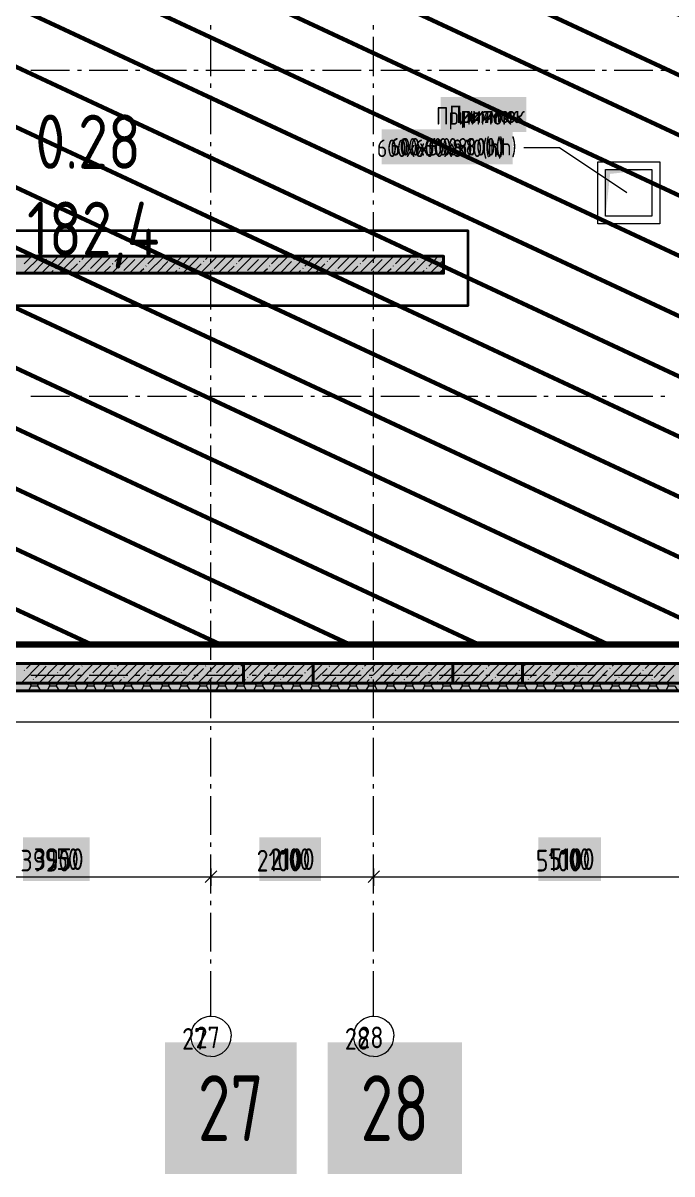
# Model space of a CAD drawing. Header units: millimetres. Extents: x -164500 to 426394, y -23753 to 102118.
# Drawn here: x -59968 to -51586, y -5874 to 8979 of the extents above; entities that cross this region are included whole.
import ezdxf

# ---------------------------------------------------------------- set-up
doc = ezdxf.new("R2010")
doc.units = ezdxf.units.MM
doc.layers.add('0) шлифовка', color=5, linetype='Continuous', lineweight=60)
doc.layers.add('389 П-1', color=210, linetype='Continuous', lineweight=35)
doc.layers.add('PDF _Геометрия', color=7, linetype='Continuous', true_color=0x1f1f1f)
doc.layers.add('PDF _Сплошная заливка', color=7, linetype='Continuous', true_color=0xffffff)
doc.layers.add('PDF _Текст', color=7, linetype='Continuous')
doc.styles.get("Standard").update_dxf_attribs({"font": 'ГОСТ тип А.ttf'})
doc.styles.add('СПДС', font='ГОСТ тип А.ttf', dxfattribs={"width": 0.9})
doc.linetypes.add('зигзаг', pattern='A,0.00254,-5.08,[131,ltypeshp.shx,S=5.08,R=0,X=-5.08,Y=0],-10.16,[131,ltypeshp.shx,S=5.08,R=180,X=5.08,Y=0],-5.08', length=20.32254)

msp = doc.modelspace()

# ---------------------------------------------------------------- hatches: boundary and pattern name
at = {"layer": '0) шлифовка', "true_color": 0x2776bb}
h = msp.add_hatch(dxfattribs=at)
h.set_pattern_fill('ANSI31', color=152, scale=222, angle=110)
h.set_pattern_definition([(155, (205553.1, 26879), (-297.8825, -638.811), [])])
h.paths.add_polyline_path([(-31300.449, 966.076), (-66546.826, 966.076), (-66546.826, 11069.754), (-31300.449, 11069.754)])
at = {"layer": 'PDF _Сплошная заливка', "linetype": 'зигзаг', "transparency": 33554559}
msp.add_hatch(color=7, dxfattribs=at).paths.add_polyline_path([(-52444.039, 6490.267), (-52418.621, 6719.03), (-52414.385, 6761.393), (-52388.967, 6990.156), (-52384.73, 7032.519), (-52342.367, 7036.756), (-51884.859, 7087.592), (-52444.039, 7087.592)])
h = msp.add_hatch(color=256, dxfattribs=at)
h.paths.add_polyline_path([(-57120.962, 461.951), (-57120.962, 711.895), (-61624.195, 711.895), (-61624.195, 461.951)])
h.paths.add_polyline_path([(-53515.834, 711.895), (-53515.834, 461.951), (-31050.505, 461.951), (-31050.505, 711.895)])
h.paths.add_polyline_path([(-54418.175, 461.951), (-54418.175, 711.895), (-56218.621, 711.895), (-56218.621, 461.951)])

# ---------------------------------------------------------------- linework, layer by layer
at = {"layer": '0) шлифовка'}
msp.add_lwpolyline([(-31300.449, 966.076), (-66546.826, 966.076), (-66546.826, 11069.754), (-31300.449, 11069.754)], close=True, dxfattribs=at)
at = {"layer": '389 П-1'}
msp.add_lwpolyline([(-66264.453, 10802.625), (-66264.453, 938.133), (-49283.475, 938.133), (-49283.475, 8570.312)], dxfattribs=at)
msp.add_lwpolyline([(-62291.727, 5334.46), (-54216.699, 5334.46), (-54216.699, 6296.352), (-62291.727, 6296.352)], close=True, dxfattribs=at)
at = {"layer": 'PDF _Геометрия', "color": 7, "lineweight": 9}
for points in [[(-71350.84, 7718.807), (-67296.659, 7718.807), (-67296.659, -37.938), (-30550.617, -37.938), (-30550.617, 22478.227), (-35710.483, 22478.227), (-44399.223, 22478.227), (-62594.318, 22478.227), (-62594.318, 28184.582), (-71410.148, 28184.582), (-71410.148, 27782.129)], [(-53448.052, 21978.339), (-31050.505, 21978.339), (-31050.505, 461.951), (-66805.243, 461.951)], [(-57540.36, 8896.51), (-57540.36, 8951.583)], [(-55439.134, 8896.51), (-55439.134, 8951.583)], [(-57540.36, 8294.95), (-57540.36, 8799.074)], [(-55439.134, 8294.95), (-55439.134, 8799.074)], [(-59866.113, 8371.204), (-59366.224, 8371.204)], [(-59264.552, 8371.204), (-59213.716, 8371.204)], [(-59112.044, 8371.204), (-58612.155, 8371.204)], [(-58514.719, 8371.204), (-58459.647, 8371.204)], [(-58357.974, 8371.204), (-57858.086, 8371.204)], [(-57760.65, 8371.204), (-57705.578, 8371.204)], [(-57608.142, 8371.204), (-57104.017, 8371.204)], [(-57006.581, 8371.204), (-56951.508, 8371.204)], [(-56854.073, 8371.204), (-56354.184, 8371.204)], [(-56252.512, 8371.204), (-56201.676, 8371.204)], [(-56100.003, 8371.204), (-55600.115, 8371.204)], [(-55498.443, 8371.204), (-55447.607, 8371.204)], [(-55345.934, 8371.204), (-54846.046, 8371.204)], [(-54744.374, 8371.204), (-54693.537, 8371.204)], [(-54591.865, 8371.204), (-54091.977, 8371.204)], [(-53990.304, 8371.204), (-53939.468, 8371.204)], [(-53837.796, 8371.204), (-53337.908, 8371.204)], [(-53240.472, 8371.204), (-53185.399, 8371.204)], [(-53083.727, 8371.204), (-52583.838, 8371.204)], [(-52486.403, 8371.204), (-52431.33, 8371.204)], [(-52333.894, 8371.204), (-51834.006, 8371.204)], [(-51732.333, 8371.204), (-51677.261, 8371.204)], [(-57540.36, 8142.441), (-57540.36, 8197.514)], [(-55439.134, 8142.441), (-55439.134, 8197.514)], [(-57540.36, 7545.117), (-57540.36, 8045.005)], [(-55439.134, 7545.117), (-55439.134, 8045.005)], [(-57540.36, 7388.372), (-57540.36, 7443.445)], [(-55439.134, 7388.372), (-55439.134, 7443.445)], [(-57540.36, 6791.048), (-57540.36, 7290.936)], [(-55439.134, 6791.048), (-55439.134, 7290.936)], [(-52168.677, 6786.811), (-53037.127, 7367.19), (-53498.889, 7367.19)], [(-57540.36, 6638.539), (-57540.36, 6689.375)], [(-55439.134, 6638.539), (-55439.134, 6689.375)], [(-57540.36, 6036.979), (-57540.36, 6536.867)], [(-55439.134, 6036.979), (-55439.134, 6536.867)], [(-57540.36, 5884.47), (-57540.36, 5935.306)], [(-55439.134, 5884.47), (-55439.134, 5935.306)], [(-57540.36, 5282.909), (-57540.36, 5782.798)], [(-55439.134, 5282.909), (-55439.134, 5782.798)], [(-57540.36, 5130.401), (-57540.36, 5181.237)], [(-55439.134, 5130.401), (-55439.134, 5181.237)], [(-57540.36, 4528.84), (-57540.36, 5028.729)], [(-55439.134, 4528.84), (-55439.134, 5028.729)], [(-57540.36, 4376.332), (-57540.36, 4431.404)], [(-55439.134, 4376.332), (-55439.134, 4431.404)], [(-59866.113, 4164.515), (-59366.224, 4164.515)], [(-59264.552, 4164.515), (-59213.716, 4164.515)], [(-59112.044, 4164.515), (-58612.155, 4164.515)], [(-58514.719, 4164.515), (-58459.647, 4164.515)], [(-58357.974, 4164.515), (-57858.086, 4164.515)], [(-57760.65, 4164.515), (-57705.578, 4164.515)], [(-57608.142, 4164.515), (-57104.017, 4164.515)], [(-57540.36, 3774.771), (-57540.36, 4274.66)], [(-57006.581, 4164.515), (-56951.508, 4164.515)], [(-56854.073, 4164.515), (-56354.184, 4164.515)], [(-56252.512, 4164.515), (-56201.676, 4164.515)], [(-56100.003, 4164.515), (-55600.115, 4164.515)], [(-55498.443, 4164.515), (-55447.607, 4164.515)], [(-55439.134, 3774.771), (-55439.134, 4274.66)], [(-55345.934, 4164.515), (-54846.046, 4164.515)], [(-54744.374, 4164.515), (-54693.537, 4164.515)], [(-54591.865, 4164.515), (-54091.977, 4164.515)], [(-53990.304, 4164.515), (-53939.468, 4164.515)], [(-53837.796, 4164.515), (-53337.908, 4164.515)], [(-53240.472, 4164.515), (-53185.399, 4164.515)], [(-53083.727, 4164.515), (-52583.838, 4164.515)], [(-52486.403, 4164.515), (-52431.33, 4164.515)], [(-52333.894, 4164.515), (-51834.006, 4164.515)], [(-51732.333, 4164.515), (-51677.261, 4164.515)], [(-57540.36, 3622.263), (-57540.36, 3677.335)], [(-55439.134, 3622.263), (-55439.134, 3677.335)], [(-57540.36, 3020.702), (-57540.36, 3524.827)], [(-55439.134, 3020.702), (-55439.134, 3524.827)], [(-57540.36, 2868.194), (-57540.36, 2923.266)], [(-55439.134, 2868.194), (-55439.134, 2923.266)], [(-57540.36, 2270.869), (-57540.36, 2770.758)], [(-55439.134, 2270.869), (-55439.134, 2770.758)], [(-57540.36, 2114.125), (-57540.36, 2169.197)], [(-55439.134, 2114.125), (-55439.134, 2169.197)], [(-57540.36, 1516.8), (-57540.36, 2016.689)], [(-55439.134, 1516.8), (-55439.134, 2016.689)], [(-57540.36, 1364.292), (-57540.36, 1415.128)], [(-55439.134, 1364.292), (-55439.134, 1415.128)], [(-57540.36, 762.731), (-57540.36, 1262.62)], [(-55439.134, 762.731), (-55439.134, 1262.62)], [(-57540.36, 610.223), (-57540.36, 661.059)], [(-55439.134, 610.223), (-55439.134, 661.059)], [(-59866.113, 563.623), (-59366.224, 563.623)], [(-59264.552, 563.623), (-59213.716, 563.623)], [(-59112.044, 563.623), (-58612.155, 563.623)], [(-58514.719, 563.623), (-58459.647, 563.623)], [(-58357.974, 563.623), (-57858.086, 563.623)], [(-57760.65, 563.623), (-57705.578, 563.623)], [(-57608.142, 563.623), (-57104.017, 563.623)], [(-57540.36, 8.662), (-57540.36, 508.55)], [(-57006.581, 563.623), (-56951.508, 563.623)], [(-56854.073, 563.623), (-56354.184, 563.623)], [(-56252.512, 563.623), (-56201.676, 563.623)], [(-56100.003, 563.623), (-55600.115, 563.623)], [(-55498.443, 563.623), (-55447.607, 563.623)], [(-55439.134, 8.662), (-55439.134, 508.55)], [(-55345.934, 563.623), (-54846.046, 563.623)], [(-54744.374, 563.623), (-54693.537, 563.623)], [(-54591.865, 563.623), (-54091.977, 563.623)], [(-53990.304, 563.623), (-53939.468, 563.623)], [(-53837.796, 563.623), (-53337.908, 563.623)], [(-53240.472, 563.623), (-53185.399, 563.623)], [(-53083.727, 563.623), (-52583.838, 563.623)], [(-52486.403, 563.623), (-52431.33, 563.623)], [(-52333.894, 563.623), (-51834.006, 563.623)], [(-51732.333, 563.623), (-51677.261, 563.623)], [(-57540.36, -143.846), (-57540.36, -93.01)], [(-55439.134, -143.846), (-55439.134, -93.01)], [(-57540.36, -745.407), (-57540.36, -245.519)], [(-55439.134, -745.407), (-55439.134, -245.519)], [(-57540.36, -897.916), (-57540.36, -842.843)], [(-55439.134, -897.916), (-55439.134, -842.843)], [(-57540.36, -1499.476), (-57540.36, -999.588)], [(-55439.134, -1499.476), (-55439.134, -999.588)], [(-57540.36, -1651.985), (-57540.36, -1596.912)], [(-55439.134, -1651.985), (-55439.134, -1596.912)], [(-57540.36, -2253.545), (-57540.36, -1749.421)], [(-55439.134, -2253.545), (-55439.134, -1749.421)], [(-95015.054, -2037.492), (-90511.821, -2037.492), (-89711.152, -2037.492), (-85610.371, -2037.492), (-84208.142, -2037.492), (-82407.696, -2037.492), (-80607.25, -2037.492), (-75502.456, -2037.492), (-71600.784, -2037.492), (-71300.003, -2037.492), (-66796.77, -2037.492), (-63293.314, -2037.492), (-61492.869, -2037.492), (-57540.36, -2037.492), (-55439.134, -2037.492), (-50334.34, -2037.492), (-48932.11, -2037.492), (-45432.891, -2037.492), (-40175.589, -2037.492), (-34922.523, -2037.492), (-30999.669, -2037.492)], [(-57540.36, -1931.583), (-57540.36, -2037.492), (-57540.36, -2156.11)], [(-55439.134, -1931.583), (-55439.134, -2037.492), (-55439.134, -2156.11)], [(-57540.36, -2406.054), (-57540.36, -2350.981)], [(-55439.134, -2406.054), (-55439.134, -2350.981)], [(-57540.36, -3003.378), (-57540.36, -2503.49)], [(-55439.134, -3003.378), (-55439.134, -2503.49)], [(-57540.36, -3155.887), (-57540.36, -3105.05)], [(-55439.134, -3155.887), (-55439.134, -3105.05)]]:
    msp.add_lwpolyline(points, dxfattribs=at)
at = {"layer": 'PDF _Геометрия', "color": 7, "lineweight": 40}
for points in [[(-48915.165, 711.895), (-61624.195, 711.895), (-61624.195, 461.951), (-31050.505, 461.951), (-31050.505, 711.895), (-31050.505, 20266.856), (-31300.449, 20266.856), (-31300.449, 19678.004), (-34702.233, 19678.004), (-34702.233, 19428.06), (-31300.449, 19428.06), (-31300.449, 11171.427), (-34702.233, 11171.427), (-34702.233, 11370.535), (-34922.523, 11370.535), (-34922.523, 10951.137), (-34702.233, 10951.137), (-31300.449, 10951.137), (-31300.449, 711.895), (-48792.311, 711.895)], [(-71350.84, 4007.77), (-71350.84, 4109.442), (-71350.84, 8108.55), (-71350.84, 8112.787), (-66902.679, 8112.787), (-66902.679, 8108.55), (-66902.679, 461.951), (-66902.679, 360.278), (-30948.833, 360.278), (-30948.833, 461.951), (-30948.833, 360.278)]]:
    msp.add_lwpolyline(points, dxfattribs=at)
at = {"layer": 'PDF _Геометрия', "color": 7, "lineweight": 9}
for points in [[(-51745.042, 6388.595), (-52545.711, 6388.595), (-52545.711, 7189.264), (-51745.042, 7189.264)], [(-51846.715, 6486.031), (-52444.039, 6486.031), (-52444.039, 7087.592), (-51846.715, 7087.592)]]:
    msp.add_lwpolyline(points, close=True, dxfattribs=at)
at = {"layer": 'PDF _Геометрия', "color": 7, "lineweight": 40}
for points in [[(-61941.921, 5748.907), (-54536.793, 5748.907), (-54536.793, 5969.197), (-61941.921, 5969.197)], [(-56218.621, 711.895), (-57120.962, 711.895), (-57120.962, 461.951), (-56218.621, 461.951)], [(-53515.834, 711.895), (-54418.175, 711.895), (-54418.175, 461.951), (-53515.834, 461.951)]]:
    msp.add_lwpolyline(points, close=True, dxfattribs=at)
at = {"layer": 'PDF _Геометрия', "lineweight": 9}
for points in [[(-59959.312, 5748.907), (-59739.022, 5969.197)], [(-59950.84, 5871.761), (-59853.404, 5969.197)], [(-59730.55, 5748.907), (-59510.26, 5969.197)], [(-59637.35, 5956.488), (-59624.641, 5969.197)], [(-59522.969, 5842.107), (-59395.879, 5969.197)], [(-59501.787, 5748.907), (-59281.497, 5969.197)], [(-59273.025, 5748.907), (-59056.971, 5969.197)], [(-59209.479, 5926.834), (-59167.116, 5969.197)], [(-59095.098, 5812.452), (-58951.063, 5956.488)], [(-59048.498, 5748.907), (-58828.209, 5969.197)], [(-58819.736, 5748.907), (-58599.446, 5969.197)], [(-58781.609, 5901.416), (-58713.827, 5969.197)], [(-58590.973, 5748.907), (-58370.683, 5969.197)], [(-58493.537, 5956.488), (-58489.301, 5960.724)], [(-58362.211, 5748.907), (-58141.921, 5969.197)], [(-58353.738, 5871.761), (-58256.302, 5969.197)], [(-58133.448, 5748.907), (-57913.158, 5969.197)], [(-58040.249, 5956.488), (-58027.54, 5969.197)], [(-57925.867, 5842.107), (-57798.777, 5969.197)], [(-57904.686, 5748.907), (-57684.396, 5969.197)], [(-57675.923, 5748.907), (-57455.633, 5969.197)], [(-57612.378, 5926.834), (-57570.015, 5969.197)], [(-57497.997, 5812.452), (-57353.961, 5956.488)], [(-57447.161, 5748.907), (-57226.871, 5969.197)], [(-57222.634, 5748.907), (-57002.345, 5969.197)], [(-57184.507, 5901.416), (-57116.726, 5969.197)], [(-56993.872, 5748.907), (-56773.582, 5969.197)], [(-56896.436, 5956.488), (-56892.2, 5960.724)], [(-56765.109, 5748.907), (-56544.819, 5969.197)], [(-56756.637, 5871.761), (-56659.201, 5969.197)], [(-56536.347, 5748.907), (-56316.057, 5969.197)], [(-56443.147, 5956.488), (-56430.438, 5969.197)], [(-56328.766, 5842.107), (-56201.676, 5969.197)], [(-56307.584, 5748.907), (-56087.294, 5969.197)], [(-56078.822, 5748.907), (-55858.532, 5969.197)], [(-56015.277, 5926.834), (-55972.913, 5969.197)], [(-55900.895, 5812.452), (-55756.86, 5956.488)], [(-55850.059, 5748.907), (-55629.769, 5969.197)], [(-55621.297, 5748.907), (-55401.007, 5969.197)], [(-55583.17, 5901.416), (-55515.388, 5969.197)], [(-55396.77, 5748.907), (-55176.481, 5969.197)], [(-55299.335, 5956.488), (-55295.098, 5960.724)], [(-55168.008, 5748.907), (-54947.718, 5969.197)], [(-55155.299, 5871.761), (-55062.099, 5969.197)], [(-54939.245, 5748.907), (-54718.955, 5969.197)], [(-54841.809, 5956.488), (-54833.337, 5969.197)], [(-54727.428, 5842.107), (-54604.574, 5969.197)], [(-59836.458, 5757.38), (-59692.423, 5901.416)], [(-59667.005, 5926.834), (-59658.532, 5931.07)], [(-59552.623, 5812.452), (-59548.387, 5816.689)], [(-59387.406, 5748.907), (-59264.552, 5871.761)], [(-59239.134, 5901.416), (-59230.661, 5905.652)], [(-58934.117, 5748.907), (-58836.681, 5842.107)], [(-58811.263, 5871.761), (-58802.79, 5875.997)], [(-58667.228, 5787.034), (-58523.192, 5926.834)], [(-58476.592, 5748.907), (-58408.811, 5812.452)], [(-58383.392, 5842.107), (-58374.92, 5846.343)], [(-58239.357, 5757.38), (-58095.321, 5901.416)], [(-58065.667, 5926.834), (-58061.43, 5931.07)], [(-57951.285, 5812.452), (-57947.049, 5816.689)], [(-57790.304, 5748.907), (-57667.45, 5871.761)], [(-57637.796, 5901.416), (-57633.56, 5905.652)], [(-57337.016, 5748.907), (-57239.58, 5842.107)], [(-57209.925, 5871.761), (-57205.689, 5875.997)], [(-57070.126, 5787.034), (-56926.09, 5926.834)], [(-56879.491, 5748.907), (-56811.709, 5812.452)], [(-56782.055, 5842.107), (-56777.818, 5846.343)], [(-56642.255, 5757.38), (-56498.22, 5901.416)], [(-56468.565, 5926.834), (-56464.329, 5931.07)], [(-56354.184, 5812.452), (-56349.948, 5816.689)], [(-56193.203, 5748.907), (-56070.349, 5871.761)], [(-56040.695, 5901.416), (-56036.458, 5905.652)], [(-55735.678, 5748.907), (-55642.478, 5842.107)], [(-55612.824, 5871.761), (-55608.588, 5875.997)], [(-55473.025, 5787.034), (-55328.989, 5926.834)], [(-55282.389, 5748.907), (-55214.608, 5812.452)], [(-55184.953, 5842.107), (-55180.717, 5846.343)], [(-55045.154, 5757.38), (-54901.118, 5901.416)], [(-54871.464, 5926.834), (-54867.228, 5931.07)], [(-54757.083, 5812.452), (-54752.846, 5816.689)], [(-54710.483, 5748.907), (-54536.793, 5918.361)], [(-54596.102, 5748.907), (-54536.793, 5803.98)], [(-59616.168, 5748.907), (-59578.041, 5787.034)], [(-59162.88, 5748.907), (-59150.171, 5757.38)], [(-59124.753, 5787.034), (-59120.516, 5791.271)], [(-58696.882, 5757.38), (-58688.409, 5761.616)], [(-58019.067, 5748.907), (-57980.94, 5787.034)], [(-57561.542, 5748.907), (-57553.069, 5757.38)], [(-57523.415, 5787.034), (-57519.178, 5791.271)], [(-57095.544, 5757.38), (-57091.308, 5761.616)], [(-56421.966, 5748.907), (-56383.838, 5787.034)], [(-55964.44, 5748.907), (-55955.968, 5757.38)], [(-55926.313, 5787.034), (-55922.077, 5791.271)], [(-55498.443, 5757.38), (-55494.206, 5761.616)], [(-54824.864, 5748.907), (-54786.737, 5787.034)], [(-59993.203, 461.951), (-59743.259, 711.895)], [(-59950.84, 622.932), (-59946.603, 627.168)], [(-59921.185, 648.35), (-59857.64, 711.895)], [(-59806.804, 533.968), (-59667.005, 678.004)], [(-59764.44, 461.951), (-59514.496, 711.895)], [(-59637.35, 707.659), (-59633.114, 711.895)], [(-59535.678, 461.951), (-59285.734, 711.895)], [(-59522.969, 593.277), (-59518.733, 597.514)], [(-59493.314, 622.932), (-59400.115, 711.895)], [(-59378.933, 508.55), (-59239.134, 648.35)], [(-59306.915, 461.951), (-59056.971, 711.895)], [(-59209.479, 678.004), (-59205.243, 682.241)], [(-59179.825, 707.659), (-59171.352, 711.895)], [(-59082.389, 461.951), (-58832.445, 711.895)], [(-59065.444, 593.277), (-58942.59, 711.895)], [(-58951.063, 478.896), (-58811.263, 622.932)], [(-58853.627, 461.951), (-58603.682, 711.895)], [(-58781.609, 648.35), (-58777.372, 652.586)], [(-58751.954, 678.004), (-58718.064, 711.895)], [(-58637.573, 563.623), (-58493.537, 707.659)], [(-58624.864, 461.951), (-58374.92, 711.895)], [(-58396.102, 461.951), (-58146.157, 711.895)], [(-58353.738, 622.932), (-58349.502, 627.168)], [(-58324.084, 648.35), (-58260.539, 711.895)], [(-58209.702, 533.968), (-58065.667, 678.004)], [(-58167.339, 461.951), (-57917.395, 711.895)], [(-58040.249, 707.659), (-58036.012, 711.895)], [(-57938.576, 461.951), (-57688.632, 711.895)], [(-57925.867, 593.277), (-57921.631, 597.514)], [(-57896.213, 622.932), (-57803.013, 711.895)], [(-57781.832, 508.55), (-57637.796, 648.35)], [(-57709.814, 461.951), (-57459.87, 711.895)], [(-57612.378, 678.004), (-57608.142, 682.241)], [(-57582.724, 707.659), (-57574.251, 711.895)], [(-57481.051, 461.951), (-57231.107, 711.895)], [(-57468.342, 593.277), (-57345.488, 711.895)], [(-57353.961, 478.896), (-57209.925, 622.932)], [(-57256.525, 461.951), (-57120.962, 597.514), (-57002.345, 711.895)], [(-57184.507, 648.35), (-57180.271, 652.586)], [(-57154.853, 678.004), (-57120.962, 711.895), (-57116.726, 711.895)], [(-57040.472, 563.623), (-56896.436, 707.659)], [(-57027.763, 461.951), (-56777.818, 711.895)], [(-56799, 461.951), (-56549.056, 711.895)], [(-56756.637, 622.932), (-56748.164, 627.168)], [(-56726.982, 648.35), (-56663.437, 711.895)], [(-56612.601, 533.968), (-56468.565, 678.004)], [(-56570.238, 461.951), (-56320.293, 711.895)], [(-56443.147, 707.659), (-56434.675, 711.895)], [(-56341.475, 461.951), (-56218.621, 584.805), (-56091.531, 711.895)], [(-56328.766, 593.277), (-56320.293, 597.514)], [(-56299.112, 622.932), (-56218.621, 699.186), (-56205.912, 711.895)], [(-56184.73, 508.55), (-56040.695, 648.35)], [(-56112.712, 461.951), (-55862.768, 711.895)], [(-56015.277, 678.004), (-56006.804, 682.241)], [(-55985.622, 707.659), (-55977.149, 711.895)], [(-55883.95, 461.951), (-55634.006, 711.895)], [(-55871.241, 593.277), (-55748.387, 711.895)], [(-55756.86, 478.896), (-55612.824, 622.932)], [(-55655.187, 461.951), (-55405.243, 711.895)], [(-55583.17, 648.35), (-55578.933, 652.586)], [(-55557.751, 678.004), (-55519.624, 711.895)], [(-55443.37, 563.623), (-55299.335, 707.659)], [(-55426.425, 461.951), (-55176.481, 711.895)], [(-55201.899, 461.951), (-54951.954, 711.895)], [(-55155.299, 622.932), (-55151.063, 627.168)], [(-55129.881, 648.35), (-55062.099, 711.895)], [(-55015.5, 533.968), (-54871.464, 678.004)], [(-54973.136, 461.951), (-54723.192, 711.895)], [(-54841.809, 707.659), (-54837.573, 711.895)], [(-54744.374, 461.951), (-54494.429, 711.895)], [(-54727.428, 593.277), (-54723.192, 597.514)], [(-54702.01, 622.932), (-54608.811, 711.895)], [(-54587.629, 508.55), (-54443.593, 648.35)], [(-54515.611, 461.951), (-54418.175, 563.623), (-54265.667, 711.895)], [(-54413.939, 678.004), (-54409.702, 682.241)], [(-54388.521, 707.659), (-54380.048, 711.895)], [(-54286.848, 461.951), (-54036.904, 711.895)], [(-54274.139, 593.277), (-54151.285, 711.895)], [(-54159.758, 478.896), (-54015.722, 622.932)], [(-54058.086, 461.951), (-53808.142, 711.895)], [(-53986.068, 648.35), (-53981.832, 652.586)], [(-53960.65, 678.004), (-53922.523, 711.895)], [(-53846.269, 563.623), (-53702.233, 707.659)], [(-53829.323, 461.951), (-53579.379, 711.895)], [(-53600.561, 461.951), (-53515.834, 550.914), (-53350.617, 711.895)], [(-53558.197, 622.932), (-53553.961, 627.168)], [(-53532.779, 648.35), (-53515.834, 665.295), (-53464.998, 711.895)], [(-53418.398, 533.968), (-53274.362, 678.004)], [(-53376.035, 461.951), (-53121.854, 711.895)], [(-53244.708, 707.659), (-53240.472, 711.895)], [(-53147.272, 461.951), (-52897.328, 711.895)], [(-53130.327, 593.277), (-53126.09, 597.514)], [(-53104.909, 622.932), (-53011.709, 711.895)], [(-52990.527, 508.55), (-52846.492, 648.35)], [(-52918.51, 461.951), (-52668.565, 711.895)], [(-52816.837, 678.004), (-52812.601, 682.241)], [(-52787.183, 707.659), (-52782.947, 711.895)], [(-52689.747, 461.951), (-52439.803, 711.895)], [(-52672.802, 593.277), (-52554.184, 711.895)], [(-52562.657, 478.896), (-52418.621, 622.932)], [(-52460.984, 461.951), (-52211.04, 711.895)], [(-52388.967, 648.35), (-52384.73, 652.586)], [(-52359.312, 678.004), (-52325.421, 711.895)], [(-52244.931, 563.623), (-52105.132, 707.659)], [(-52232.222, 461.951), (-51982.278, 711.895)], [(-52003.459, 461.951), (-51753.515, 711.895)], [(-51961.096, 622.932), (-51956.86, 627.168)], [(-51931.442, 648.35), (-51867.896, 711.895)], [(-51817.06, 533.968), (-51677.261, 678.004)], [(-51774.697, 461.951), (-51524.753, 711.895)], [(-51647.607, 707.659), (-51643.37, 711.895)], [(-59878.822, 461.951), (-59866.113, 478.896)], [(-59836.458, 508.55), (-59832.222, 512.787)], [(-59650.059, 461.951), (-59552.623, 563.623)], [(-59408.588, 478.896), (-59404.351, 483.132)], [(-59196.77, 461.951), (-59124.753, 533.968)], [(-59095.098, 563.623), (-59090.862, 567.859)], [(-58739.245, 461.951), (-58696.882, 508.55)], [(-58667.228, 533.968), (-58662.991, 538.205)], [(-58510.483, 461.951), (-58383.392, 593.277)], [(-58281.72, 461.951), (-58269.011, 478.896)], [(-58239.357, 508.55), (-58235.12, 512.787)], [(-58052.958, 461.951), (-57951.285, 563.623)], [(-57811.486, 478.896), (-57807.25, 483.132)], [(-57595.433, 461.951), (-57523.415, 533.968)], [(-57497.997, 563.623), (-57493.76, 567.859)], [(-57142.144, 461.951), (-57120.962, 483.132), (-57095.544, 508.55)], [(-57070.126, 533.968), (-57065.89, 538.205)], [(-56913.381, 461.951), (-56782.055, 593.277)], [(-56684.619, 461.951), (-56667.673, 478.896)], [(-56642.255, 508.55), (-56638.019, 512.787)], [(-56455.856, 461.951), (-56354.184, 563.623)], [(-56214.385, 478.896), (-56210.148, 483.132)], [(-55998.331, 461.951), (-55926.313, 533.968)], [(-55900.895, 563.623), (-55892.423, 567.859)], [(-55540.806, 461.951), (-55498.443, 508.55)], [(-55473.025, 533.968), (-55464.552, 538.205)], [(-55316.28, 461.951), (-55184.953, 593.277)], [(-55087.517, 461.951), (-55070.572, 478.896)], [(-55045.154, 508.55), (-55036.681, 512.787)], [(-54858.755, 461.951), (-54757.083, 563.623)], [(-54613.047, 478.896), (-54608.811, 483.132)], [(-54401.23, 461.951), (-54329.212, 533.968)], [(-54299.557, 563.623), (-54295.321, 567.859)], [(-53943.705, 461.951), (-53901.341, 508.55)], [(-53871.687, 533.968), (-53867.45, 538.205)], [(-53714.942, 461.951), (-53587.852, 593.277)], [(-53486.18, 461.951), (-53473.471, 478.896)], [(-53443.816, 508.55), (-53439.58, 512.787)], [(-53261.653, 461.951), (-53159.981, 563.623)], [(-53015.945, 478.896), (-53011.709, 483.132)], [(-52804.128, 461.951), (-52732.11, 533.968)], [(-52702.456, 563.623), (-52698.22, 567.859)], [(-52346.603, 461.951), (-52304.24, 508.55)], [(-52274.585, 533.968), (-52270.349, 538.205)], [(-52117.841, 461.951), (-51990.75, 593.277)], [(-51889.078, 461.951), (-51876.369, 478.896)], [(-51846.715, 508.55), (-51842.478, 512.787)], [(-51660.316, 461.951), (-51562.88, 563.623)]]:
    msp.add_lwpolyline(points, dxfattribs=at)
at = {"layer": 'PDF _Геометрия', "color": 251, "lineweight": 9, "true_color": 0x4a4a4a}
for points in [[(-59883.058, 461.951), (-59861.876, 423.824), (-59781.386, 423.824), (-59743.259, 360.278)], [(-59781.386, 423.824), (-59760.204, 461.951)], [(-59641.586, 461.951), (-59620.405, 423.824), (-59539.914, 423.824), (-59501.787, 360.278)], [(-59539.914, 423.824), (-59514.496, 461.951)], [(-59400.115, 461.951), (-59374.697, 423.824), (-59294.206, 423.824), (-59260.316, 360.278)], [(-59294.206, 423.824), (-59273.025, 461.951)], [(-59154.407, 461.951), (-59133.225, 423.824), (-59052.735, 423.824), (-59018.844, 360.278)], [(-59052.735, 423.824), (-59031.553, 461.951)], [(-58912.935, 461.951), (-58891.754, 423.824), (-58811.263, 423.824), (-58777.372, 360.278)], [(-58811.263, 423.824), (-58790.081, 461.951)], [(-58671.464, 461.951), (-58650.282, 423.824), (-58569.792, 423.824), (-58531.665, 360.278)], [(-58569.792, 423.824), (-58548.61, 461.951)], [(-58429.992, 461.951), (-58408.811, 423.824), (-58328.32, 423.824), (-58290.193, 360.278)], [(-58328.32, 423.824), (-58307.138, 461.951)], [(-58188.521, 461.951), (-58167.339, 423.824), (-58086.848, 423.824), (-58048.721, 360.278)], [(-58086.848, 423.824), (-58065.667, 461.951)], [(-57947.049, 461.951), (-57925.867, 423.824), (-57845.377, 423.824), (-57807.25, 360.278)], [(-57845.377, 423.824), (-57819.959, 461.951)], [(-57705.578, 461.951), (-57680.159, 423.824), (-57599.669, 423.824), (-57565.778, 360.278)], [(-57599.669, 423.824), (-57578.487, 461.951)], [(-57459.87, 461.951), (-57438.688, 423.824), (-57358.197, 423.824), (-57324.307, 360.278)], [(-57358.197, 423.824), (-57337.016, 461.951)], [(-57218.398, 461.951), (-57197.216, 423.824), (-57116.726, 423.824), (-57082.835, 360.278)], [(-57116.726, 423.824), (-57095.544, 461.951)], [(-56976.926, 461.951), (-56955.745, 423.824), (-56875.254, 423.824), (-56837.127, 360.278)], [(-56875.254, 423.824), (-56854.073, 461.951)], [(-56735.455, 461.951), (-56714.273, 423.824), (-56633.783, 423.824), (-56595.656, 360.278)], [(-56633.783, 423.824), (-56612.601, 461.951)], [(-56493.983, 461.951), (-56472.802, 423.824), (-56392.311, 423.824), (-56354.184, 360.278)], [(-56392.311, 423.824), (-56371.129, 461.951)], [(-56252.512, 461.951), (-56231.33, 423.824), (-56146.603, 423.824)], [(-56112.712, 360.278), (-56150.84, 423.824), (-56125.421, 461.951)], [(-56011.04, 461.951), (-55985.622, 423.824), (-55905.132, 423.824), (-55871.241, 360.278)], [(-55905.132, 423.824), (-55883.95, 461.951)], [(-55765.332, 461.951), (-55744.151, 423.824), (-55663.66, 423.824), (-55629.769, 360.278)], [(-55663.66, 423.824), (-55642.478, 461.951)], [(-55523.861, 461.951), (-55502.679, 423.824), (-55422.188, 423.824), (-55388.298, 360.278)], [(-55422.188, 423.824), (-55401.007, 461.951)], [(-55282.389, 461.951), (-55261.207, 423.824), (-55180.717, 423.824), (-55142.59, 360.278)], [(-55180.717, 423.824), (-55159.535, 461.951)], [(-55040.918, 461.951), (-55019.736, 423.824), (-54939.245, 423.824), (-54901.118, 360.278)], [(-54939.245, 423.824), (-54918.064, 461.951)], [(-54799.446, 461.951), (-54778.264, 423.824), (-54697.774, 423.824), (-54659.647, 360.278)], [(-54697.774, 423.824), (-54672.356, 461.951)], [(-54570.683, 360.278), (-54536.793, 423.824), (-54557.974, 461.951)], [(-54452.066, 423.824), (-54430.884, 461.951)], [(-54312.267, 461.951), (-54291.085, 423.824), (-54210.594, 423.824), (-54176.704, 360.278)], [(-54210.594, 423.824), (-54189.413, 461.951)], [(-54070.795, 461.951), (-54049.613, 423.824), (-53969.123, 423.824), (-53935.232, 360.278)], [(-53969.123, 423.824), (-53947.941, 461.951)], [(-53829.323, 461.951), (-53808.142, 423.824), (-53727.651, 423.824), (-53693.76, 360.278)], [(-53727.651, 423.824), (-53706.469, 461.951)], [(-53587.852, 461.951), (-53566.67, 423.824), (-53486.18, 423.824), (-53448.052, 360.278)], [(-53486.18, 423.824), (-53464.998, 461.951)], [(-53346.38, 461.951), (-53325.199, 423.824), (-53244.708, 423.824), (-53206.581, 360.278)], [(-53244.708, 423.824), (-53223.526, 461.951)], [(-53104.909, 461.951), (-53083.727, 423.824), (-53003.236, 423.824), (-52965.109, 360.278)], [(-53003.236, 423.824), (-52977.818, 461.951)], [(-52863.437, 461.951), (-52838.019, 423.824), (-52757.529, 423.824), (-52723.638, 360.278)], [(-52757.529, 423.824), (-52736.347, 461.951)], [(-52617.729, 461.951), (-52596.547, 423.824), (-52516.057, 423.824), (-52482.166, 360.278)], [(-52516.057, 423.824), (-52494.875, 461.951)], [(-52376.258, 461.951), (-52355.076, 423.824), (-52274.585, 423.824), (-52240.695, 360.278)], [(-52274.585, 423.824), (-52253.404, 461.951)], [(-52134.786, 461.951), (-52113.604, 423.824), (-52033.114, 423.824), (-51994.987, 360.278)], [(-52033.114, 423.824), (-52011.932, 461.951)], [(-51893.314, 461.951), (-51872.133, 423.824), (-51791.642, 423.824), (-51753.515, 360.278)], [(-51791.642, 423.824), (-51770.461, 461.951)], [(-51651.843, 461.951), (-51630.661, 423.824), (-51550.171, 423.824), (-51512.044, 360.278)], [(-59895.767, 360.278), (-59861.876, 423.824)], [(-59654.296, 360.278), (-59620.405, 423.824)], [(-59412.824, 360.278), (-59374.697, 423.824)], [(-59171.352, 360.278), (-59133.225, 423.824)], [(-58929.881, 360.278), (-58891.754, 423.824)], [(-58688.409, 360.278), (-58650.282, 423.824)], [(-58442.701, 360.278), (-58408.811, 423.824)], [(-58201.23, 360.278), (-58167.339, 423.824)], [(-57959.758, 360.278), (-57925.867, 423.824)], [(-57718.287, 360.278), (-57680.159, 423.824)], [(-57476.815, 360.278), (-57438.688, 423.824)], [(-57235.343, 360.278), (-57197.216, 423.824)], [(-56989.636, 360.278), (-56955.745, 423.824)], [(-56748.164, 360.278), (-56714.273, 423.824)], [(-56506.692, 360.278), (-56472.802, 423.824)], [(-56265.221, 360.278), (-56231.33, 423.824)], [(-56023.749, 360.278), (-55985.622, 423.824)], [(-55782.278, 360.278), (-55744.151, 423.824)], [(-55540.806, 360.278), (-55502.679, 423.824)], [(-55295.098, 360.278), (-55261.207, 423.824)], [(-55053.627, 360.278), (-55019.736, 423.824)], [(-54812.155, 360.278), (-54778.264, 423.824)], [(-54532.556, 423.824), (-54452.066, 423.824), (-54418.175, 360.278)], [(-54329.212, 360.278), (-54291.085, 423.824)], [(-54087.74, 360.278), (-54049.613, 423.824)], [(-53846.269, 360.278), (-53808.142, 423.824)], [(-53600.561, 360.278), (-53566.67, 423.824)], [(-53359.089, 360.278), (-53325.199, 423.824)], [(-53117.618, 360.278), (-53083.727, 423.824)], [(-52876.146, 360.278), (-52838.019, 423.824)], [(-52634.675, 360.278), (-52596.547, 423.824)], [(-52393.203, 360.278), (-52355.076, 423.824)], [(-52151.731, 360.278), (-52113.604, 423.824)], [(-51906.023, 360.278), (-51872.133, 423.824)], [(-51664.552, 360.278), (-51630.661, 423.824)]]:
    msp.add_lwpolyline(points, dxfattribs=at)
at = {"layer": 'PDF _Геометрия', "color": 7, "lineweight": 18}
for points in [[(-57464.106, -1961.238), (-57540.36, -2037.492), (-57616.614, -2113.746)], [(-55362.88, -1961.238), (-55439.134, -2037.492), (-55511.152, -2113.746)]]:
    msp.add_lwpolyline(points, dxfattribs=at)
at = {"layer": 'PDF _Геометрия', "color": 7, "lineweight": 9}
for points in [[(-57798.777, -4096.355, -0.418032787), (-57540.36, -3837.938), (-57540.36, -3257.559)], [(-55697.551, -4096.355, -0.418032787), (-55439.134, -3837.938), (-55439.134, -3257.559)]]:
    msp.add_lwpolyline(points, format="xyb", dxfattribs=at)
at = {"layer": 'PDF _Геометрия', "color": 7, "linetype": 'зигзаг', "lineweight": 9}
for centre in [(-57541.679, -4095.036), (-55440.453, -4095.036)]:
    msp.add_arc(centre, 263.975, 270.2862173, 359.7137827, dxfattribs=at)
for points in [[(-57540.36, -3837.938), (-57396.324, -3837.938), (-57277.707, -3952.319), (-57277.707, -4096.355)], [(-55439.134, -3837.938), (-55295.098, -3837.938), (-55176.481, -3952.319), (-55176.481, -4096.355)], [(-57540.36, -4359.008), (-57684.396, -4359.008), (-57798.777, -4240.39), (-57798.777, -4096.355)], [(-55439.134, -4359.008), (-55583.17, -4359.008), (-55697.551, -4240.39), (-55697.551, -4096.355)]]:
    msp.add_open_spline(points, degree=3, dxfattribs=at)
at = {"layer": 'PDF _Сплошная заливка', "linetype": 'зигзаг', "lineweight": 5, "transparency": 33554559}
for points in [[(-61941.921, 5969.197), (-61941.921, 5748.907), (-54536.793, 5969.197), (-54536.793, 5748.907)], [(-57120.962, 711.895), (-57120.962, 461.951), (-56218.638, 711.895), (-56218.638, 461.951)], [(-54418.175, 711.895), (-54418.175, 461.951), (-53515.851, 711.895), (-53515.851, 461.951)], [(-66902.679, 461.951), (-66902.679, 360.278), (-30948.833, 461.951), (-30948.833, 360.278)]]:
    msp.add_solid(points, dxfattribs=at)

# ---------------------------------------------------------------- texts
at = {"linetype": 'зигзаг', "attachment_point": 4, "style": 'СПДС', "bg_fill": 1, "box_fill_scale": 1.5, "bg_fill_color": 7, "bg_fill_true_color": 16777215, "bg_fill_transparency": 0}
for s, insert, char_height in [('Приямок', (-54459.763, 7768.745), 226.8403), ('600х600х800(h)', (-55222.339, 7370.512), 226.84032), ('3950', (-59827.447, -1811.595), 279.8266), ('2100', (-56777.185, -1811.595), 279.8266), ('5100', (-53171.932, -1811.595), 279.8266), ('27', (-57710.31, -5024.151), 850), ('28', (-55608.997, -5024.151), 850)]:
    msp.add_mtext(s, dxfattribs=dict(at, insert=insert, char_height=char_height))
at = {"char_height": 700, "attachment_point": 4}
for s, insert in [('0.28', (-59808.264, 7447.316)), ('182,4', (-59914.959, 6242.345))]:
    msp.add_mtext(s, dxfattribs=dict(at, insert=insert))
at = {"layer": 'PDF _Текст', "linetype": 'зигзаг', "attachment_point": 4}
for s, insert, char_height in [('Приямок', (-54633.204, 7749.593), 226.8403), ('Приямок', (-54459.763, 7768.745), 226.8403), ('600х600х800(h)', (-55395.781, 7351.36), 226.84032), ('600х600х800(h)', (-55222.339, 7370.512), 226.84032), ('3950', (-60000.888, -1830.747), 279.8266), ('3950', (-59827.447, -1811.595), 279.8266), ('2100', (-56950.626, -1830.747), 279.8266), ('2100', (-56777.185, -1811.595), 279.8266), ('5100', (-53345.373, -1830.747), 279.8266), ('5100', (-53171.932, -1811.595), 279.8266), ('27', (-57912.272, -4130.873), 280.5015), ('27', (-57738.83, -4111.721), 280.5015), ('28', (-55810.96, -4130.873), 280.5015), ('28', (-55637.518, -4111.721), 280.5015)]:
    msp.add_mtext(s, dxfattribs=dict(at, insert=insert, char_height=char_height))

doc.saveas('drawing.dxf')
